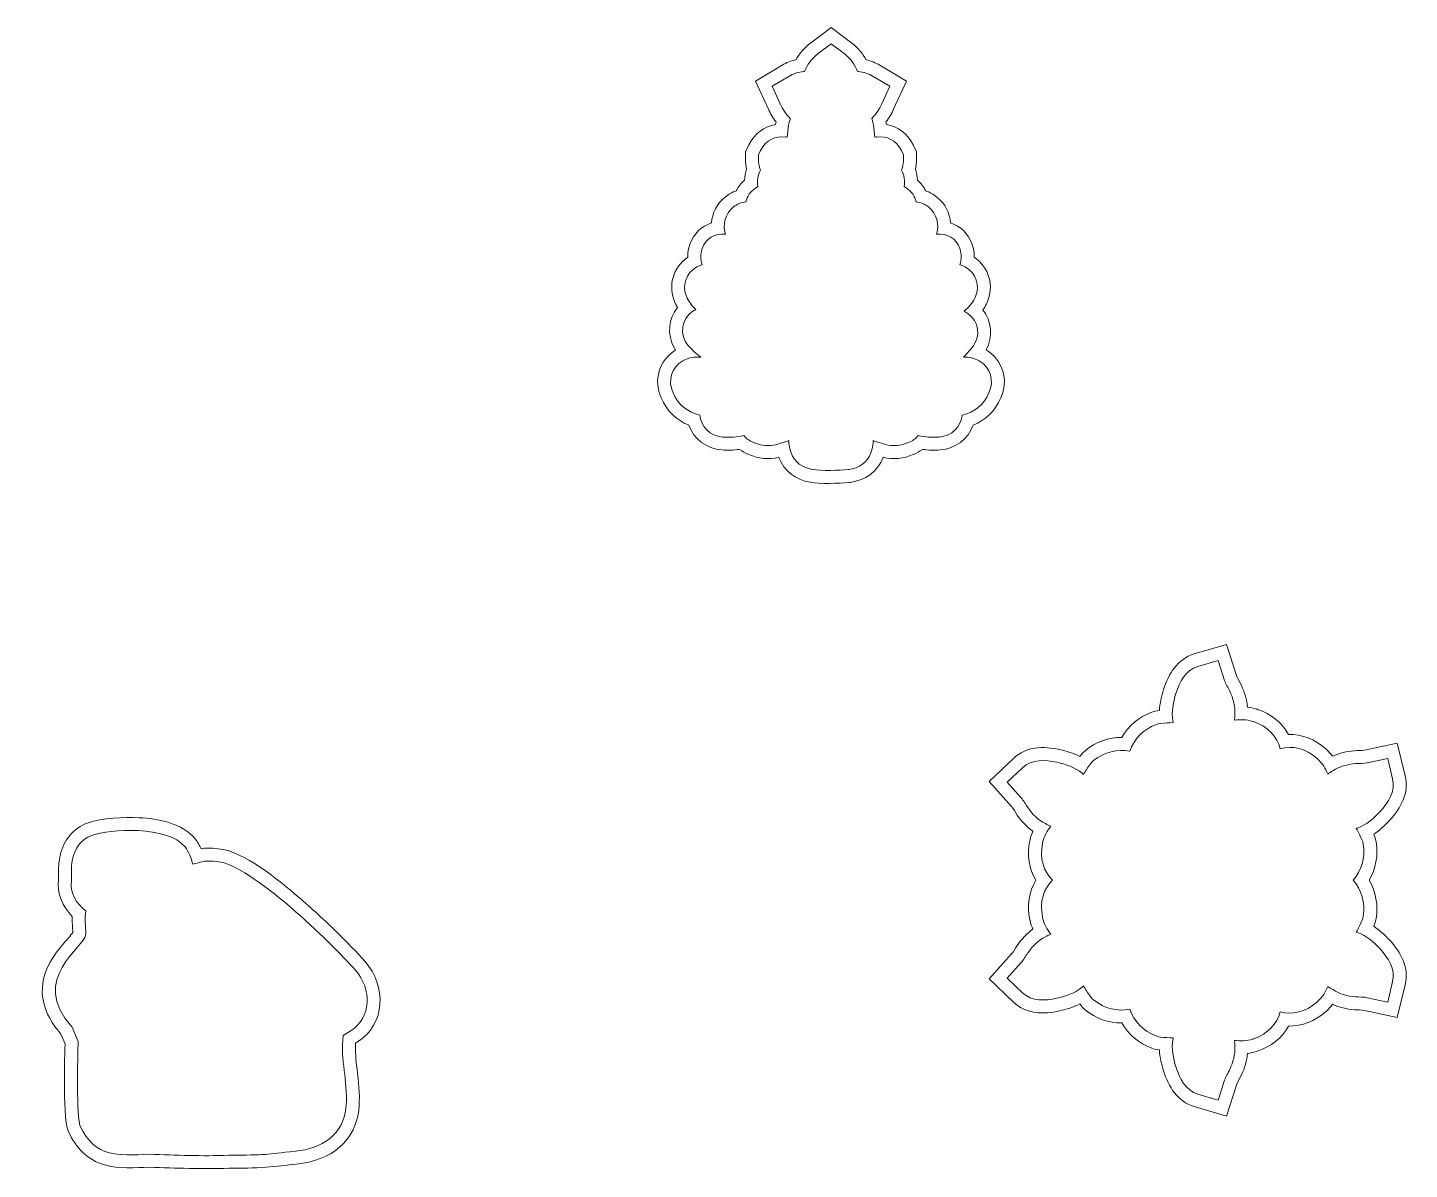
# Model space of a CAD drawing. Header units: millimetres. Extents: x -1956 to 3160, y -604 to 586.
# Drawn here: x -992.3 to -672.5, y 294 to 558.1 of the extents above; entities that cross this region are included whole.
import ezdxf

# ---------------------------------------------------------------- set-up
doc = ezdxf.new("R2010")
doc.units = ezdxf.units.MM
doc.header["$MEASUREMENT"] = 0
doc.layers.add('Katman 1', color=7, linetype='Continuous')

msp = doc.modelspace()

# ---------------------------------------------------------------- linework, layer by layer
at = {"layer": 'Katman 1', "color": 22, "lineweight": 20}
for points, knots in [([(-794.2893, 458.7473), (-794.2927, 458.7384), (-794.2961, 458.7296), (-794.2995, 458.7208), (-795.4779, 455.4506), (-798.4217, 453.3683), (-801.8235, 452.9384), (-801.8235, 452.9384), (-801.9978, 452.9163), (-801.9978, 452.9163), (-801.9978, 452.9163), (-802.1729, 452.902), (-802.1729, 452.902), (-804.7929, 452.6868), (-808.6265, 452.5308), (-811.1936, 452.9819), (-814.4728, 453.4967), (-817.2703, 455.5569), (-818.4104, 458.7208), (-818.4137, 458.7296), (-818.4171, 458.7384), (-818.4205, 458.7473), (-820.7867, 458.1469), (-823.118, 458.4667), (-825.3897, 459.3564), (-826.1652, 459.6602), (-826.8764, 460.0628), (-827.5156, 460.5619), (-828.8674, 460.3824), (-830.2374, 460.3418), (-831.5982, 460.4364), (-835.1524, 460.6837), (-838.1402, 462.9444), (-839.2494, 466.1773), (-842.1514, 467.3281), (-844.4266, 469.457), (-845.6611, 472.4682), (-847.5366, 476.5103), (-846.1472, 481.2074), (-842.3574, 483.5345), (-842.3574, 483.5345), (-842.6382, 484.0486), (-842.6382, 484.0486), (-844.3749, 487.2283), (-843.9345, 490.8134), (-841.854, 493.371), (-842.019, 493.643), (-842.1741, 493.923), (-842.3197, 494.2112), (-842.3197, 494.2112), (-842.4062, 494.3825), (-842.4062, 494.3825), (-842.4062, 494.3825), (-842.4844, 494.5577), (-842.4844, 494.5577), (-844.1808, 498.3624), (-842.9392, 502.7532), (-839.5177, 505.0083), (-839.5332, 506.0116), (-839.3689, 507.0155), (-839.015, 507.9978), (-838.1822, 510.4896), (-836.3189, 512.2086), (-834.0232, 512.9564), (-833.8363, 515.2466), (-832.7948, 517.3786), (-830.8767, 518.9331), (-830.0911, 519.5969), (-829.2264, 520.072), (-828.2942, 520.3865), (-827.8146, 521.3141), (-827.1639, 522.1445), (-826.376, 522.8403), (-826.3422, 523.7082), (-826.1784, 524.5664), (-825.8873, 525.3873), (-826.0478, 526.0946), (-826.13, 526.8174), (-826.1318, 527.5492), (-826.1318, 527.5492), (-826.1363, 529.3853), (-826.1363, 529.3853), (-826.1363, 529.3853), (-825.3397, 531.0396), (-825.3397, 531.0396), (-824.059, 533.6992), (-821.845, 535.3147), (-819.1801, 535.7567), (-819.1439, 535.9545), (-819.1042, 536.1516), (-819.0617, 536.3482), (-819.7698, 537.2443), (-820.3799, 538.2114), (-820.8581, 539.2606), (-820.8581, 539.2606), (-823.8296, 545.7811), (-823.8296, 545.7811), (-823.8296, 545.7811), (-817.6744, 549.45), (-817.6744, 549.45), (-816.6638, 550.0523), (-815.604, 550.4536), (-814.4896, 550.7073), (-813.6351, 552.2145), (-812.5267, 553.5073), (-811.1199, 554.56), (-811.1199, 554.56), (-806.3268, 558.1466), (-806.3268, 558.1466), (-806.3268, 558.1466), (-801.5338, 554.5601), (-801.5338, 554.5601), (-800.1279, 553.508), (-799.0378, 552.2126), (-798.2003, 550.7028), (-797.0932, 550.4489), (-796.0399, 550.0487), (-795.0354, 549.45), (-795.0354, 549.45), (-788.8802, 545.7811), (-788.8802, 545.7811), (-788.8802, 545.7811), (-791.8517, 539.2606), (-791.8517, 539.2606), (-792.3299, 538.2114), (-792.94, 537.2443), (-793.6481, 536.3482), (-793.6056, 536.1516), (-793.5659, 535.9545), (-793.5297, 535.7567), (-790.8648, 535.3147), (-788.6508, 533.6992), (-787.3701, 531.0396), (-787.3701, 531.0396), (-786.5735, 529.3853), (-786.5735, 529.3853), (-786.5735, 529.3853), (-786.578, 527.5492), (-786.578, 527.5492), (-786.5798, 526.8174), (-786.662, 526.0946), (-786.8225, 525.3873), (-786.5314, 524.5664), (-786.3676, 523.7082), (-786.3338, 522.8403), (-785.5459, 522.1445), (-784.8952, 521.3141), (-784.4156, 520.3865), (-783.4834, 520.072), (-782.6187, 519.5969), (-781.8331, 518.9331), (-779.915, 517.3786), (-778.8735, 515.2466), (-778.6866, 512.9564), (-776.3909, 512.2086), (-774.5276, 510.4896), (-773.6948, 507.9979), (-773.3409, 507.0155), (-773.1766, 506.0117), (-773.1921, 505.0083), (-769.7706, 502.7533), (-768.529, 498.3624), (-770.2254, 494.5577), (-770.2254, 494.5577), (-770.3036, 494.3825), (-770.3036, 494.3825), (-770.3036, 494.3825), (-770.3901, 494.2112), (-770.3901, 494.2112), (-770.638, 493.7204), (-770.9117, 493.2569), (-771.2124, 492.8178), (-769.1835, 490.2801), (-768.7483, 486.7443), (-770.4479, 483.5924), (-766.5861, 481.2859), (-765.1575, 476.544), (-767.0487, 472.4682), (-768.2832, 469.457), (-770.5584, 467.3281), (-773.4604, 466.1773), (-774.5696, 462.9444), (-777.5574, 460.6837), (-781.1116, 460.4364), (-782.4724, 460.3418), (-783.8424, 460.3824), (-785.1942, 460.5619), (-785.8334, 460.0628), (-786.5446, 459.6602), (-787.3201, 459.3564), (-789.5918, 458.4667), (-791.9231, 458.1469), (-794.2893, 458.7473)], [0, 0, 0, 0, 0.015625, 0.015625, 0.015625, 0.03125, 0.03125, 0.03125, 0.046875, 0.046875, 0.046875, 0.0625, 0.0625, 0.0625, 0.078125, 0.078125, 0.078125, 0.09375, 0.09375, 0.09375, 0.109375, 0.109375, 0.109375, 0.125, 0.125, 0.125, 0.140625, 0.140625, 0.140625, 0.15625, 0.15625, 0.15625, 0.171875, 0.171875, 0.171875, 0.1875, 0.1875, 0.1875, 0.203125, 0.203125, 0.203125, 0.21875, 0.21875, 0.21875, 0.234375, 0.234375, 0.234375, 0.25, 0.25, 0.25, 0.265625, 0.265625, 0.265625, 0.28125, 0.28125, 0.28125, 0.296875, 0.296875, 0.296875, 0.3125, 0.3125, 0.3125, 0.328125, 0.328125, 0.328125, 0.34375, 0.34375, 0.34375, 0.359375, 0.359375, 0.359375, 0.375, 0.375, 0.375, 0.390625, 0.390625, 0.390625, 0.40625, 0.40625, 0.40625, 0.421875, 0.421875, 0.421875, 0.4375, 0.4375, 0.4375, 0.453125, 0.453125, 0.453125, 0.46875, 0.46875, 0.46875, 0.484375, 0.484375, 0.484375, 0.5, 0.5, 0.5, 0.515625, 0.515625, 0.515625, 0.53125, 0.53125, 0.53125, 0.546875, 0.546875, 0.546875, 0.5625, 0.5625, 0.5625, 0.578125, 0.578125, 0.578125, 0.59375, 0.59375, 0.59375, 0.609375, 0.609375, 0.609375, 0.625, 0.625, 0.625, 0.640625, 0.640625, 0.640625, 0.65625, 0.65625, 0.65625, 0.671875, 0.671875, 0.671875, 0.6875, 0.6875, 0.6875, 0.703125, 0.703125, 0.703125, 0.71875, 0.71875, 0.71875, 0.734375, 0.734375, 0.734375, 0.75, 0.75, 0.75, 0.765625, 0.765625, 0.765625, 0.78125, 0.78125, 0.78125, 0.796875, 0.796875, 0.796875, 0.8125, 0.8125, 0.8125, 0.828125, 0.828125, 0.828125, 0.84375, 0.84375, 0.84375, 0.859375, 0.859375, 0.859375, 0.875, 0.875, 0.875, 0.890625, 0.890625, 0.890625, 0.90625, 0.90625, 0.90625, 0.921875, 0.921875, 0.921875, 0.9375, 0.9375, 0.9375, 0.953125, 0.953125, 0.953125, 0.96875, 0.96875, 0.96875, 0.984375, 0.984375, 0.984375, 1, 1, 1, 1]), ([(-796.6015, 462.6119), (-796.5951, 462.4395), (-796.5941, 462.2619), (-796.6022, 462.0751), (-796.6022, 462.0751), (-796.6122, 461.8457), (-796.6122, 461.8457), (-796.6122, 461.8457), (-796.6431, 461.6182), (-796.6431, 461.6182), (-796.7296, 460.9822), (-796.8792, 460.3633), (-797.1114, 459.7669), (-797.8954, 457.5543), (-799.8999, 456.2056), (-802.1996, 455.9147), (-802.1996, 455.9147), (-802.3088, 455.9009), (-802.3088, 455.9009), (-802.3088, 455.9009), (-802.4184, 455.8919), (-802.4184, 455.8919), (-804.3875, 455.7304), (-808.5862, 455.5632), (-810.7017, 455.9415), (-812.9207, 456.2815), (-814.8363, 457.616), (-815.5984, 459.7669), (-815.8306, 460.3633), (-815.9802, 460.9822), (-816.0667, 461.6182), (-816.0667, 461.6182), (-816.0976, 461.8457), (-816.0976, 461.8457), (-816.0976, 461.8457), (-816.1076, 462.0751), (-816.1076, 462.0751), (-816.1157, 462.2619), (-816.1147, 462.4395), (-816.1083, 462.6119), (-817.0144, 462.2885), (-817.9397, 462.0022), (-818.8797, 461.7318), (-820.7385, 461.1712), (-822.5335, 461.4545), (-824.2956, 462.1498), (-825.2232, 462.508), (-825.9536, 463.0621), (-826.5327, 463.7775), (-828.1167, 463.4305), (-829.7477, 463.3001), (-831.39, 463.4292), (-834.4117, 463.6246), (-836.4829, 465.8866), (-836.6925, 468.5116), (-839.5272, 469.1835), (-841.7891, 470.8729), (-842.9116, 473.6711), (-844.199, 476.3699), (-843.2939, 479.5468), (-840.6258, 481.074), (-839.4013, 481.7749), (-837.9222, 482.0444), (-836.5155, 481.8851), (-837.5591, 482.6931), (-838.5281, 483.6029), (-839.4031, 484.6173), (-839.4031, 484.6173), (-839.7504, 485.0199), (-839.7504, 485.0199), (-839.7504, 485.0199), (-840.0053, 485.4866), (-840.0053, 485.4866), (-841.6699, 488.5346), (-840.2437, 491.6304), (-837.6781, 492.9703), (-838.4368, 493.6636), (-839.0992, 494.4893), (-839.642, 495.5639), (-839.642, 495.5639), (-839.6958, 495.6704), (-839.6958, 495.6704), (-839.6958, 495.6704), (-839.7444, 495.7794), (-839.7444, 495.7794), (-840.9142, 498.3988), (-839.9616, 501.4234), (-837.4089, 502.7744), (-836.9885, 502.997), (-836.5978, 503.1413), (-836.1936, 503.2456), (-836.6, 504.4379), (-836.6583, 505.7127), (-836.1806, 507.0139), (-835.3846, 509.4466), (-833.1559, 510.5486), (-830.802, 510.3564), (-831.4205, 512.645), (-830.9445, 515.0331), (-828.9635, 516.622), (-828.0887, 517.37), (-827.106, 517.698), (-826.0728, 517.821), (-825.7673, 519.0828), (-824.9945, 520.2392), (-823.8086, 521.0419), (-823.8086, 521.0419), (-823.2764, 521.402), (-823.2764, 521.402), (-823.531, 522.714), (-823.3247, 524.0389), (-822.7043, 525.183), (-822.9794, 525.9311), (-823.1297, 526.7208), (-823.1318, 527.5565), (-823.1318, 527.5565), (-823.1346, 528.7041), (-823.1346, 528.7041), (-823.1346, 528.7041), (-822.6367, 529.7381), (-822.6367, 529.7381), (-821.4515, 532.1995), (-819.2912, 533.0798), (-816.9191, 532.8439), (-816.9191, 532.8439), (-816.8225, 532.8884), (-816.8225, 532.8884), (-816.8225, 532.8884), (-816.4846, 532.8416), (-816.4846, 532.8416), (-816.4846, 532.8416), (-816.3688, 534.1974), (-816.3688, 534.1974), (-816.2896, 535.1247), (-816.0785, 535.9928), (-815.8449, 536.8886), (-815.8251, 536.9646), (-815.801, 537.0515), (-815.7759, 537.1437), (-816.7296, 538.1346), (-817.5525, 539.2412), (-818.1282, 540.5047), (-818.1282, 540.5047), (-819.9854, 544.58), (-819.9854, 544.58), (-819.9854, 544.58), (-816.1384, 546.873), (-816.1384, 546.873), (-815.0555, 547.5185), (-813.9056, 547.8334), (-812.6613, 547.9786), (-812.6, 547.9858), (-812.5363, 547.992), (-812.4712, 547.9977), (-812.372, 548.2363), (-812.2723, 548.4752), (-812.1635, 548.6938), (-811.4763, 550.0751), (-810.5634, 551.2294), (-809.3225, 552.158), (-809.3225, 552.158), (-806.3268, 554.3997), (-806.3268, 554.3997), (-806.3268, 554.3997), (-803.3312, 552.1581), (-803.3312, 552.1581), (-802.0874, 551.2273), (-801.194, 550.0595), (-800.5243, 548.6683), (-800.4242, 548.4603), (-800.3305, 548.2291), (-800.2366, 547.9976), (-800.1722, 547.9919), (-800.1092, 547.9857), (-800.0485, 547.9786), (-798.8042, 547.8334), (-797.6543, 547.5185), (-796.5714, 546.873), (-796.5714, 546.873), (-792.7244, 544.58), (-792.7244, 544.58), (-792.7244, 544.58), (-794.5816, 540.5047), (-794.5816, 540.5047), (-795.1573, 539.2412), (-795.9802, 538.1346), (-796.9339, 537.1437), (-796.9088, 537.0515), (-796.8847, 536.9646), (-796.8649, 536.8886), (-796.6313, 535.9928), (-796.4202, 535.1247), (-796.341, 534.1974), (-796.341, 534.1974), (-796.2252, 532.8416), (-796.2252, 532.8416), (-796.2252, 532.8416), (-795.8873, 532.8884), (-795.8873, 532.8884), (-795.8873, 532.8884), (-795.7907, 532.8439), (-795.7907, 532.8439), (-793.4186, 533.0798), (-791.2583, 532.1995), (-790.0731, 529.7381), (-790.0731, 529.7381), (-789.5752, 528.7041), (-789.5752, 528.7041), (-789.5752, 528.7041), (-789.578, 527.5565), (-789.578, 527.5565), (-789.5801, 526.7208), (-789.7304, 525.9311), (-790.0055, 525.183), (-789.3851, 524.0389), (-789.1788, 522.714), (-789.4334, 521.402), (-789.4334, 521.402), (-788.9012, 521.0419), (-788.9012, 521.0419), (-787.7153, 520.2392), (-786.9425, 519.0828), (-786.637, 517.821), (-785.6038, 517.698), (-784.6211, 517.37), (-783.7463, 516.622), (-781.7653, 515.0331), (-781.2893, 512.645), (-781.9078, 510.3564), (-779.5539, 510.5486), (-777.3252, 509.4466), (-776.5292, 507.0139), (-776.0515, 505.7128), (-776.1098, 504.438), (-776.5161, 503.2457), (-776.1128, 503.1416), (-775.7218, 502.9972), (-775.3009, 502.7744), (-772.7482, 501.4234), (-771.7956, 498.3988), (-772.9654, 495.7794), (-772.9654, 495.7794), (-773.014, 495.6704), (-773.014, 495.6704), (-773.014, 495.6704), (-773.0678, 495.5639), (-773.0678, 495.5639), (-773.7304, 494.2521), (-774.5712, 493.3112), (-775.5478, 492.5293), (-772.9095, 491.2232), (-771.4149, 488.0803), (-773.1045, 484.9866), (-773.1045, 484.9866), (-773.3593, 484.52), (-773.3593, 484.52), (-773.3593, 484.52), (-773.7066, 484.1174), (-773.7066, 484.1174), (-774.3328, 483.3915), (-774.9715, 482.6353), (-775.6555, 481.925), (-774.4161, 481.969), (-773.153, 481.6859), (-772.084, 481.074), (-769.4159, 479.5468), (-768.5108, 476.3699), (-769.7982, 473.6711), (-770.9207, 470.8729), (-773.1826, 469.1835), (-776.0173, 468.5116), (-776.2269, 465.8866), (-778.2981, 463.6246), (-781.3198, 463.4292), (-782.9621, 463.3001), (-784.5931, 463.4305), (-786.1771, 463.7775), (-786.7562, 463.0621), (-787.4866, 462.508), (-788.4142, 462.1498), (-790.1763, 461.4545), (-791.9713, 461.1712), (-793.8301, 461.7318), (-794.7701, 462.0022), (-795.6954, 462.2885), (-796.6015, 462.6119)], [0, 0, 0, 0, 0.01052632, 0.01052632, 0.01052632, 0.02105263, 0.02105263, 0.02105263, 0.03157895, 0.03157895, 0.03157895, 0.04210526, 0.04210526, 0.04210526, 0.05263158, 0.05263158, 0.05263158, 0.06315789, 0.06315789, 0.06315789, 0.07368421, 0.07368421, 0.07368421, 0.08421053, 0.08421053, 0.08421053, 0.09473684, 0.09473684, 0.09473684, 0.10526316, 0.10526316, 0.10526316, 0.11578947, 0.11578947, 0.11578947, 0.12631579, 0.12631579, 0.12631579, 0.13684211, 0.13684211, 0.13684211, 0.14736842, 0.14736842, 0.14736842, 0.15789474, 0.15789474, 0.15789474, 0.16842105, 0.16842105, 0.16842105, 0.17894737, 0.17894737, 0.17894737, 0.18947368, 0.18947368, 0.18947368, 0.2, 0.2, 0.2, 0.21052632, 0.21052632, 0.21052632, 0.22105263, 0.22105263, 0.22105263, 0.23157895, 0.23157895, 0.23157895, 0.24210526, 0.24210526, 0.24210526, 0.25263158, 0.25263158, 0.25263158, 0.26315789, 0.26315789, 0.26315789, 0.27368421, 0.27368421, 0.27368421, 0.28421053, 0.28421053, 0.28421053, 0.29473684, 0.29473684, 0.29473684, 0.30526316, 0.30526316, 0.30526316, 0.31578947, 0.31578947, 0.31578947, 0.32631579, 0.32631579, 0.32631579, 0.33684211, 0.33684211, 0.33684211, 0.34736842, 0.34736842, 0.34736842, 0.35789474, 0.35789474, 0.35789474, 0.36842105, 0.36842105, 0.36842105, 0.37894737, 0.37894737, 0.37894737, 0.38947368, 0.38947368, 0.38947368, 0.4, 0.4, 0.4, 0.41052632, 0.41052632, 0.41052632, 0.42105263, 0.42105263, 0.42105263, 0.43157895, 0.43157895, 0.43157895, 0.44210526, 0.44210526, 0.44210526, 0.45263158, 0.45263158, 0.45263158, 0.46315789, 0.46315789, 0.46315789, 0.47368421, 0.47368421, 0.47368421, 0.48421053, 0.48421053, 0.48421053, 0.49473684, 0.49473684, 0.49473684, 0.50526316, 0.50526316, 0.50526316, 0.51578947, 0.51578947, 0.51578947, 0.52631579, 0.52631579, 0.52631579, 0.53684211, 0.53684211, 0.53684211, 0.54736842, 0.54736842, 0.54736842, 0.55789474, 0.55789474, 0.55789474, 0.56842105, 0.56842105, 0.56842105, 0.57894737, 0.57894737, 0.57894737, 0.58947368, 0.58947368, 0.58947368, 0.6, 0.6, 0.6, 0.61052632, 0.61052632, 0.61052632, 0.62105263, 0.62105263, 0.62105263, 0.63157895, 0.63157895, 0.63157895, 0.64210526, 0.64210526, 0.64210526, 0.65263158, 0.65263158, 0.65263158, 0.66315789, 0.66315789, 0.66315789, 0.67368421, 0.67368421, 0.67368421, 0.68421053, 0.68421053, 0.68421053, 0.69473684, 0.69473684, 0.69473684, 0.70526316, 0.70526316, 0.70526316, 0.71578947, 0.71578947, 0.71578947, 0.72631579, 0.72631579, 0.72631579, 0.73684211, 0.73684211, 0.73684211, 0.74736842, 0.74736842, 0.74736842, 0.75789474, 0.75789474, 0.75789474, 0.76842105, 0.76842105, 0.76842105, 0.77894737, 0.77894737, 0.77894737, 0.78947368, 0.78947368, 0.78947368, 0.8, 0.8, 0.8, 0.81052632, 0.81052632, 0.81052632, 0.82105263, 0.82105263, 0.82105263, 0.83157895, 0.83157895, 0.83157895, 0.84210526, 0.84210526, 0.84210526, 0.85263158, 0.85263158, 0.85263158, 0.86315789, 0.86315789, 0.86315789, 0.87368421, 0.87368421, 0.87368421, 0.88421053, 0.88421053, 0.88421053, 0.89473684, 0.89473684, 0.89473684, 0.90526316, 0.90526316, 0.90526316, 0.91578947, 0.91578947, 0.91578947, 0.92631579, 0.92631579, 0.92631579, 0.93684211, 0.93684211, 0.93684211, 0.94736842, 0.94736842, 0.94736842, 0.95789474, 0.95789474, 0.95789474, 0.96842105, 0.96842105, 0.96842105, 0.97894737, 0.97894737, 0.97894737, 0.98947368, 0.98947368, 0.98947368, 1, 1, 1, 1]), ([(-709.9227, 400.9297), (-709.2294, 400.8439), (-708.5392, 400.6992), (-707.8493, 400.4913), (-707.8493, 400.4913), (-707.7264, 400.4543), (-707.7264, 400.4543), (-707.7264, 400.4543), (-707.6046, 400.4132), (-707.6046, 400.4132), (-704.5291, 399.3758), (-701.9438, 397.3794), (-700.4516, 394.6109), (-697.3141, 394.6962), (-694.2824, 393.4595), (-691.8626, 391.3239), (-691.8626, 391.3239), (-691.7679, 391.2404), (-691.7679, 391.2404), (-691.7679, 391.2404), (-691.676, 391.154), (-691.676, 391.154), (-691.151, 390.6607), (-690.681, 390.1366), (-690.2606, 389.5808), (-688.6821, 390.3137), (-686.9994, 390.6896), (-685.2124, 390.8391), (-684.5122, 390.8976), (-683.5225, 390.8497), (-682.8686, 390.9888), (-682.8686, 390.9888), (-675.2641, 392.6062), (-675.2641, 392.6062), (-675.2641, 392.6062), (-673.4301, 385.051), (-673.4301, 385.051), (-672.4773, 381.1262), (-674.4461, 377.5592), (-677.0234, 374.7555), (-678.0839, 373.6018), (-679.3482, 372.4303), (-680.732, 371.5114), (-680.7194, 371.4818), (-680.7069, 371.4522), (-680.6945, 371.4226), (-680.6945, 371.4226), (-680.3564, 370.6176), (-680.3564, 370.6176), (-680.3564, 370.6176), (-680.2, 369.7586), (-680.2, 369.7586), (-679.6355, 366.6598), (-680.2379, 363.5346), (-681.7981, 360.8766), (-680.2379, 358.2186), (-679.6355, 355.0934), (-680.2, 351.9946), (-680.2, 351.9946), (-680.3564, 351.1356), (-680.3564, 351.1356), (-680.3564, 351.1356), (-680.6945, 350.3306), (-680.6945, 350.3306), (-680.7069, 350.301), (-680.7194, 350.2714), (-680.732, 350.2418), (-679.3482, 349.3229), (-678.0839, 348.1514), (-677.0234, 346.9977), (-674.4461, 344.194), (-672.4773, 340.627), (-673.4301, 336.7022), (-673.4301, 336.7022), (-675.2641, 329.147), (-675.2641, 329.147), (-675.2641, 329.147), (-682.8686, 330.7644), (-682.8686, 330.7644), (-683.5225, 330.9035), (-684.5122, 330.8556), (-685.2124, 330.9141), (-686.9994, 331.0636), (-688.6821, 331.4395), (-690.2606, 332.1724), (-690.681, 331.6166), (-691.151, 331.0925), (-691.676, 330.5992), (-691.676, 330.5992), (-691.7679, 330.5128), (-691.7679, 330.5128), (-691.7679, 330.5128), (-691.8626, 330.4293), (-691.8626, 330.4293), (-694.2824, 328.2937), (-697.3141, 327.057), (-700.4516, 327.1423), (-701.9438, 324.3738), (-704.5291, 322.3774), (-707.6046, 321.34), (-707.6046, 321.34), (-707.7264, 321.2989), (-707.7264, 321.2989), (-707.7264, 321.2989), (-707.8493, 321.2619), (-707.8493, 321.2619), (-708.5392, 321.054), (-709.2294, 320.9093), (-709.9227, 320.8235), (-710.08, 319.0902), (-710.5954, 317.4304), (-711.3531, 315.8218), (-711.6525, 315.186), (-712.1888, 314.353), (-712.3953, 313.7171), (-712.3953, 313.7171), (-714.7968, 306.3232), (-714.7968, 306.3232), (-714.7968, 306.3232), (-722.2564, 308.5121), (-722.2564, 308.5121), (-726.1831, 309.6643), (-728.2245, 313.0983), (-729.3763, 316.7717), (-729.8451, 318.2669), (-730.2273, 319.9476), (-730.3312, 321.6055), (-730.3632, 321.6094), (-730.3953, 321.6134), (-730.4273, 321.6175), (-730.4273, 321.6175), (-731.2932, 321.7272), (-731.2932, 321.7272), (-731.2932, 321.7272), (-732.1152, 322.0211), (-732.1152, 322.0211), (-735.0815, 323.0817), (-737.487, 325.1664), (-739.0088, 327.847), (-742.0896, 327.8265), (-745.1021, 328.8687), (-747.4993, 330.903), (-747.4993, 330.903), (-748.1652, 331.4681), (-748.1652, 331.4681), (-748.1652, 331.4681), (-748.6934, 332.1635), (-748.6934, 332.1635), (-748.7128, 332.1891), (-748.7322, 332.2147), (-748.7515, 332.2404), (-750.2392, 331.5014), (-751.8858, 330.9923), (-753.4152, 330.6507), (-757.1723, 329.8114), (-761.1671, 329.8622), (-764.1282, 332.6867), (-764.1282, 332.6867), (-769.7538, 338.0526), (-769.7538, 338.0526), (-769.7538, 338.0526), (-764.5511, 343.8294), (-764.5511, 343.8294), (-764.1037, 344.3262), (-763.6504, 345.2071), (-763.2495, 345.7843), (-762.2265, 347.2574), (-761.0595, 348.5267), (-759.6352, 349.5274), (-759.9062, 350.1689), (-760.125, 350.8373), (-760.29, 351.5379), (-760.29, 351.5379), (-760.3192, 351.662), (-760.3192, 351.662), (-760.3192, 351.662), (-760.3444, 351.7871), (-760.3444, 351.7871), (-760.986, 354.9663), (-760.5532, 358.2006), (-758.9059, 360.8766), (-760.5532, 363.5526), (-760.986, 366.7869), (-760.3444, 369.9661), (-760.3444, 369.9661), (-760.3192, 370.0912), (-760.3192, 370.0912), (-760.3192, 370.0912), (-760.29, 370.2153), (-760.29, 370.2153), (-760.125, 370.9159), (-759.9062, 371.5843), (-759.6352, 372.2258), (-761.0595, 373.2265), (-762.2265, 374.4958), (-763.2495, 375.9689), (-763.6504, 376.5461), (-764.1037, 377.427), (-764.5511, 377.9238), (-764.5511, 377.9238), (-769.7538, 383.7006), (-769.7538, 383.7006), (-769.7538, 383.7006), (-764.1282, 389.0665), (-764.1282, 389.0665), (-761.1671, 391.891), (-757.1723, 391.9418), (-753.4152, 391.1025), (-751.8858, 390.7609), (-750.2392, 390.2518), (-748.7515, 389.5128), (-748.7322, 389.5385), (-748.7128, 389.5641), (-748.6934, 389.5897), (-748.6934, 389.5897), (-748.1652, 390.2851), (-748.1652, 390.2851), (-748.1652, 390.2851), (-747.4993, 390.8502), (-747.4993, 390.8502), (-745.1021, 392.8845), (-742.0896, 393.9267), (-739.0088, 393.9062), (-737.487, 396.5868), (-735.0815, 398.6715), (-732.1152, 399.7321), (-732.1152, 399.7321), (-731.2932, 400.026), (-731.2932, 400.026), (-731.2932, 400.026), (-730.4273, 400.1357), (-730.4273, 400.1357), (-730.3953, 400.1398), (-730.3632, 400.1438), (-730.3312, 400.1477), (-730.2273, 401.8056), (-729.8451, 403.4863), (-729.3763, 404.9815), (-728.2245, 408.6549), (-726.1831, 412.0889), (-722.2564, 413.2411), (-722.2564, 413.2411), (-714.7968, 415.43), (-714.7968, 415.43), (-714.7968, 415.43), (-712.3953, 408.0361), (-712.3953, 408.0361), (-712.1888, 407.4002), (-711.6525, 406.5672), (-711.3531, 405.9314), (-710.5954, 404.3228), (-710.08, 402.663), (-709.9227, 400.9297)], [0, 0, 0, 0, 0.01190476, 0.01190476, 0.01190476, 0.02380952, 0.02380952, 0.02380952, 0.03571429, 0.03571429, 0.03571429, 0.04761905, 0.04761905, 0.04761905, 0.05952381, 0.05952381, 0.05952381, 0.07142857, 0.07142857, 0.07142857, 0.08333333, 0.08333333, 0.08333333, 0.0952381, 0.0952381, 0.0952381, 0.10714286, 0.10714286, 0.10714286, 0.11904762, 0.11904762, 0.11904762, 0.13095238, 0.13095238, 0.13095238, 0.14285714, 0.14285714, 0.14285714, 0.1547619, 0.1547619, 0.1547619, 0.16666667, 0.16666667, 0.16666667, 0.17857143, 0.17857143, 0.17857143, 0.19047619, 0.19047619, 0.19047619, 0.20238095, 0.20238095, 0.20238095, 0.21428571, 0.21428571, 0.21428571, 0.22619048, 0.22619048, 0.22619048, 0.23809524, 0.23809524, 0.23809524, 0.25, 0.25, 0.25, 0.26190476, 0.26190476, 0.26190476, 0.27380952, 0.27380952, 0.27380952, 0.28571429, 0.28571429, 0.28571429, 0.29761905, 0.29761905, 0.29761905, 0.30952381, 0.30952381, 0.30952381, 0.32142857, 0.32142857, 0.32142857, 0.33333333, 0.33333333, 0.33333333, 0.3452381, 0.3452381, 0.3452381, 0.35714286, 0.35714286, 0.35714286, 0.36904762, 0.36904762, 0.36904762, 0.38095238, 0.38095238, 0.38095238, 0.39285714, 0.39285714, 0.39285714, 0.4047619, 0.4047619, 0.4047619, 0.41666667, 0.41666667, 0.41666667, 0.42857143, 0.42857143, 0.42857143, 0.44047619, 0.44047619, 0.44047619, 0.45238095, 0.45238095, 0.45238095, 0.46428571, 0.46428571, 0.46428571, 0.47619048, 0.47619048, 0.47619048, 0.48809524, 0.48809524, 0.48809524, 0.5, 0.5, 0.5, 0.51190476, 0.51190476, 0.51190476, 0.52380952, 0.52380952, 0.52380952, 0.53571429, 0.53571429, 0.53571429, 0.54761905, 0.54761905, 0.54761905, 0.55952381, 0.55952381, 0.55952381, 0.57142857, 0.57142857, 0.57142857, 0.58333333, 0.58333333, 0.58333333, 0.5952381, 0.5952381, 0.5952381, 0.60714286, 0.60714286, 0.60714286, 0.61904762, 0.61904762, 0.61904762, 0.63095238, 0.63095238, 0.63095238, 0.64285714, 0.64285714, 0.64285714, 0.6547619, 0.6547619, 0.6547619, 0.66666667, 0.66666667, 0.66666667, 0.67857143, 0.67857143, 0.67857143, 0.69047619, 0.69047619, 0.69047619, 0.70238095, 0.70238095, 0.70238095, 0.71428571, 0.71428571, 0.71428571, 0.72619048, 0.72619048, 0.72619048, 0.73809524, 0.73809524, 0.73809524, 0.75, 0.75, 0.75, 0.76190476, 0.76190476, 0.76190476, 0.77380952, 0.77380952, 0.77380952, 0.78571429, 0.78571429, 0.78571429, 0.79761905, 0.79761905, 0.79761905, 0.80952381, 0.80952381, 0.80952381, 0.82142857, 0.82142857, 0.82142857, 0.83333333, 0.83333333, 0.83333333, 0.8452381, 0.8452381, 0.8452381, 0.85714286, 0.85714286, 0.85714286, 0.86904762, 0.86904762, 0.86904762, 0.88095238, 0.88095238, 0.88095238, 0.89285714, 0.89285714, 0.89285714, 0.9047619, 0.9047619, 0.9047619, 0.91666667, 0.91666667, 0.91666667, 0.92857143, 0.92857143, 0.92857143, 0.94047619, 0.94047619, 0.94047619, 0.95238095, 0.95238095, 0.95238095, 0.96428571, 0.96428571, 0.96428571, 0.97619048, 0.97619048, 0.97619048, 0.98809524, 0.98809524, 0.98809524, 1, 1, 1, 1]), ([(-685.4684, 360.8766), (-683.5987, 358.6895), (-682.5763, 355.6906), (-683.1514, 352.5322), (-683.1514, 352.5322), (-683.2492, 351.9953), (-683.2492, 351.9953), (-683.2492, 351.9953), (-683.4605, 351.4921), (-683.4605, 351.4921), (-683.8398, 350.5888), (-684.2747, 349.7086), (-684.7703, 348.8641), (-684.7703, 348.8641), (-684.5579, 348.8123), (-684.5579, 348.8123), (-684.5579, 348.8123), (-684.3479, 348.7409), (-684.3479, 348.7409), (-682.4627, 348.0996), (-680.5717, 346.4247), (-679.232, 344.9674), (-677.3699, 342.9417), (-675.6424, 340.3058), (-676.3454, 337.4099), (-676.3454, 337.4099), (-677.4917, 332.6879), (-677.4917, 332.6879), (-677.4917, 332.6879), (-682.2445, 333.6988), (-682.2445, 333.6988), (-683.0328, 333.8665), (-684.136, 333.8346), (-684.9624, 333.9037), (-686.8803, 334.0641), (-688.6236, 334.5198), (-690.2178, 335.5764), (-690.6588, 335.8089), (-691.0218, 336.0583), (-691.3348, 336.3277), (-691.8721, 335.0157), (-692.6097, 333.8388), (-693.7302, 332.7856), (-693.7302, 332.7856), (-693.7881, 332.7312), (-693.7881, 332.7312), (-693.7881, 332.7312), (-693.8477, 332.6786), (-693.8477, 332.6786), (-696.5151, 330.3268), (-699.6167, 329.6784), (-702.3611, 330.4421), (-703.069, 327.6824), (-705.1831, 325.3199), (-708.5635, 324.1826), (-708.5635, 324.1826), (-708.6388, 324.1572), (-708.6388, 324.1572), (-708.6388, 324.1572), (-708.7148, 324.1343), (-708.7148, 324.1343), (-710.1828, 323.6917), (-711.5741, 323.6416), (-712.9803, 323.8318), (-712.9031, 323.424), (-712.8685, 322.9827), (-712.8882, 322.4818), (-712.7762, 320.591), (-713.2574, 318.8191), (-714.0671, 317.1001), (-714.4204, 316.3499), (-714.9996, 315.4104), (-715.2486, 314.6438), (-715.2486, 314.6438), (-716.7495, 310.0227), (-716.7495, 310.0227), (-716.7495, 310.0227), (-721.4117, 311.3907), (-721.4117, 311.3907), (-724.2879, 312.2346), (-725.6872, 315.0335), (-726.5137, 317.6693), (-727.1059, 319.5581), (-727.6108, 322.0331), (-727.2237, 323.9864), (-727.2237, 323.9864), (-727.1806, 324.204), (-727.1806, 324.204), (-727.1806, 324.204), (-727.1192, 324.414), (-727.1192, 324.414), (-728.0985, 324.4071), (-729.0786, 324.4706), (-730.0501, 324.5937), (-730.0501, 324.5937), (-730.5914, 324.6623), (-730.5914, 324.6623), (-730.5914, 324.6623), (-731.1052, 324.846), (-731.1052, 324.846), (-734.1281, 325.9271), (-736.214, 328.3121), (-737.1732, 331.0248), (-740.0022, 330.4991), (-743.1106, 331.1131), (-745.5582, 333.1904), (-745.5582, 333.1904), (-745.9743, 333.5435), (-745.9743, 333.5435), (-745.9743, 333.5435), (-746.3044, 333.9781), (-746.3044, 333.9781), (-746.897, 334.7582), (-747.4419, 335.575), (-747.9254, 336.4264), (-747.9254, 336.4264), (-748.0765, 336.2684), (-748.0765, 336.2684), (-748.0765, 336.2684), (-748.2434, 336.1222), (-748.2434, 336.1222), (-749.7414, 334.8102), (-752.1373, 334.01), (-754.0692, 333.5785), (-756.7651, 332.9763), (-759.8887, 332.7888), (-762.0576, 334.8575), (-762.0576, 334.8575), (-765.5736, 338.2112), (-765.5736, 338.2112), (-765.5736, 338.2112), (-762.3219, 341.8217), (-762.3219, 341.8217), (-761.7825, 342.4206), (-761.2585, 343.3919), (-760.7855, 344.073), (-759.6876, 345.6538), (-758.4213, 346.9357), (-756.7091, 347.788), (-756.2873, 348.0537), (-755.8898, 348.2433), (-755.5, 348.3797), (-756.3676, 349.5011), (-757.0181, 350.7283), (-757.3698, 352.2254), (-757.3698, 352.2254), (-757.388, 352.3027), (-757.388, 352.3027), (-757.388, 352.3027), (-757.4037, 352.3805), (-757.4037, 352.3805), (-758.1092, 355.8784), (-757.1234, 358.8858), (-755.0935, 360.8766), (-757.1234, 362.8674), (-758.1092, 365.8748), (-757.4037, 369.3727), (-757.4037, 369.3727), (-757.388, 369.4505), (-757.388, 369.4505), (-757.388, 369.4505), (-757.3698, 369.5278), (-757.3698, 369.5278), (-757.0181, 371.0249), (-756.3676, 372.2521), (-755.5, 373.3735), (-755.8898, 373.5099), (-756.2873, 373.6995), (-756.7091, 373.9652), (-758.4213, 374.8175), (-759.6876, 376.0994), (-760.7855, 377.6802), (-761.2585, 378.3613), (-761.7825, 379.3326), (-762.3219, 379.9315), (-762.3219, 379.9315), (-765.5736, 383.542), (-765.5736, 383.542), (-765.5736, 383.542), (-762.0576, 386.8957), (-762.0576, 386.8957), (-759.8887, 388.9644), (-756.7651, 388.7769), (-754.0692, 388.1747), (-752.1373, 387.7432), (-749.7414, 386.943), (-748.2434, 385.631), (-748.2434, 385.631), (-748.0765, 385.4848), (-748.0765, 385.4848), (-748.0765, 385.4848), (-747.9254, 385.3268), (-747.9254, 385.3268), (-747.4419, 386.1782), (-746.897, 386.995), (-746.3044, 387.7751), (-746.3044, 387.7751), (-745.9743, 388.2097), (-745.9743, 388.2097), (-745.9743, 388.2097), (-745.5582, 388.5628), (-745.5582, 388.5628), (-743.1106, 390.6401), (-740.0022, 391.2541), (-737.1732, 390.7284), (-736.214, 393.4411), (-734.1281, 395.8261), (-731.1052, 396.9072), (-731.1052, 396.9072), (-730.5914, 397.0909), (-730.5914, 397.0909), (-730.5914, 397.0909), (-730.0501, 397.1595), (-730.0501, 397.1595), (-729.0786, 397.2826), (-728.0985, 397.3461), (-727.1192, 397.3392), (-727.1192, 397.3392), (-727.1806, 397.5492), (-727.1806, 397.5492), (-727.1806, 397.5492), (-727.2237, 397.7668), (-727.2237, 397.7668), (-727.6108, 399.7201), (-727.1059, 402.1951), (-726.5137, 404.0839), (-725.6872, 406.7197), (-724.2879, 409.5186), (-721.4117, 410.3625), (-721.4117, 410.3625), (-716.7495, 411.7305), (-716.7495, 411.7305), (-716.7495, 411.7305), (-715.2486, 407.1094), (-715.2486, 407.1094), (-714.9996, 406.3428), (-714.4204, 405.4033), (-714.0671, 404.6531), (-713.2574, 402.9341), (-712.7762, 401.1622), (-712.8882, 399.2714), (-712.8685, 398.7705), (-712.9031, 398.3292), (-712.9803, 397.9214), (-711.5741, 398.1116), (-710.1828, 398.0615), (-708.7148, 397.6189), (-708.7148, 397.6189), (-708.6388, 397.596), (-708.6388, 397.596), (-708.6388, 397.596), (-708.5635, 397.5706), (-708.5635, 397.5706), (-705.1831, 396.4333), (-703.069, 394.0708), (-702.3611, 391.3111), (-699.6167, 392.0748), (-696.5151, 391.4264), (-693.8477, 389.0746), (-693.8477, 389.0746), (-693.7881, 389.022), (-693.7881, 389.022), (-693.7881, 389.022), (-693.7302, 388.9676), (-693.7302, 388.9676), (-692.6097, 387.9144), (-691.8721, 386.7375), (-691.3348, 385.4255), (-691.0218, 385.6949), (-690.6588, 385.9443), (-690.2178, 386.1768), (-688.6236, 387.2334), (-686.8803, 387.6891), (-684.9624, 387.8495), (-684.136, 387.9186), (-683.0328, 387.8867), (-682.2445, 388.0544), (-682.2445, 388.0544), (-677.4917, 389.0653), (-677.4917, 389.0653), (-677.4917, 389.0653), (-676.3454, 384.3433), (-676.3454, 384.3433), (-675.6424, 381.4474), (-677.3699, 378.8115), (-679.232, 376.7858), (-680.5717, 375.3285), (-682.4627, 373.6536), (-684.3479, 373.0123), (-684.3479, 373.0123), (-684.5579, 372.9409), (-684.5579, 372.9409), (-684.5579, 372.9409), (-684.7703, 372.8891), (-684.7703, 372.8891), (-684.2747, 372.0446), (-683.8398, 371.1644), (-683.4605, 370.2611), (-683.4605, 370.2611), (-683.2492, 369.7579), (-683.2492, 369.7579), (-683.2492, 369.7579), (-683.1514, 369.221), (-683.1514, 369.221), (-682.5763, 366.0626), (-683.5987, 363.0637), (-685.4684, 360.8766)], [0, 0, 0, 0, 0.00980392, 0.00980392, 0.00980392, 0.01960784, 0.01960784, 0.01960784, 0.02941176, 0.02941176, 0.02941176, 0.03921569, 0.03921569, 0.03921569, 0.04901961, 0.04901961, 0.04901961, 0.05882353, 0.05882353, 0.05882353, 0.06862745, 0.06862745, 0.06862745, 0.07843137, 0.07843137, 0.07843137, 0.08823529, 0.08823529, 0.08823529, 0.09803922, 0.09803922, 0.09803922, 0.10784314, 0.10784314, 0.10784314, 0.11764706, 0.11764706, 0.11764706, 0.12745098, 0.12745098, 0.12745098, 0.1372549, 0.1372549, 0.1372549, 0.14705882, 0.14705882, 0.14705882, 0.15686275, 0.15686275, 0.15686275, 0.16666667, 0.16666667, 0.16666667, 0.17647059, 0.17647059, 0.17647059, 0.18627451, 0.18627451, 0.18627451, 0.19607843, 0.19607843, 0.19607843, 0.20588235, 0.20588235, 0.20588235, 0.21568627, 0.21568627, 0.21568627, 0.2254902, 0.2254902, 0.2254902, 0.23529412, 0.23529412, 0.23529412, 0.24509804, 0.24509804, 0.24509804, 0.25490196, 0.25490196, 0.25490196, 0.26470588, 0.26470588, 0.26470588, 0.2745098, 0.2745098, 0.2745098, 0.28431373, 0.28431373, 0.28431373, 0.29411765, 0.29411765, 0.29411765, 0.30392157, 0.30392157, 0.30392157, 0.31372549, 0.31372549, 0.31372549, 0.32352941, 0.32352941, 0.32352941, 0.33333333, 0.33333333, 0.33333333, 0.34313725, 0.34313725, 0.34313725, 0.35294118, 0.35294118, 0.35294118, 0.3627451, 0.3627451, 0.3627451, 0.37254902, 0.37254902, 0.37254902, 0.38235294, 0.38235294, 0.38235294, 0.39215686, 0.39215686, 0.39215686, 0.40196078, 0.40196078, 0.40196078, 0.41176471, 0.41176471, 0.41176471, 0.42156863, 0.42156863, 0.42156863, 0.43137255, 0.43137255, 0.43137255, 0.44117647, 0.44117647, 0.44117647, 0.45098039, 0.45098039, 0.45098039, 0.46078431, 0.46078431, 0.46078431, 0.47058824, 0.47058824, 0.47058824, 0.48039216, 0.48039216, 0.48039216, 0.49019608, 0.49019608, 0.49019608, 0.5, 0.5, 0.5, 0.50980392, 0.50980392, 0.50980392, 0.51960784, 0.51960784, 0.51960784, 0.52941176, 0.52941176, 0.52941176, 0.53921569, 0.53921569, 0.53921569, 0.54901961, 0.54901961, 0.54901961, 0.55882353, 0.55882353, 0.55882353, 0.56862745, 0.56862745, 0.56862745, 0.57843137, 0.57843137, 0.57843137, 0.58823529, 0.58823529, 0.58823529, 0.59803922, 0.59803922, 0.59803922, 0.60784314, 0.60784314, 0.60784314, 0.61764706, 0.61764706, 0.61764706, 0.62745098, 0.62745098, 0.62745098, 0.6372549, 0.6372549, 0.6372549, 0.64705882, 0.64705882, 0.64705882, 0.65686275, 0.65686275, 0.65686275, 0.66666667, 0.66666667, 0.66666667, 0.67647059, 0.67647059, 0.67647059, 0.68627451, 0.68627451, 0.68627451, 0.69607843, 0.69607843, 0.69607843, 0.70588235, 0.70588235, 0.70588235, 0.71568627, 0.71568627, 0.71568627, 0.7254902, 0.7254902, 0.7254902, 0.73529412, 0.73529412, 0.73529412, 0.74509804, 0.74509804, 0.74509804, 0.75490196, 0.75490196, 0.75490196, 0.76470588, 0.76470588, 0.76470588, 0.7745098, 0.7745098, 0.7745098, 0.78431373, 0.78431373, 0.78431373, 0.79411765, 0.79411765, 0.79411765, 0.80392157, 0.80392157, 0.80392157, 0.81372549, 0.81372549, 0.81372549, 0.82352941, 0.82352941, 0.82352941, 0.83333333, 0.83333333, 0.83333333, 0.84313725, 0.84313725, 0.84313725, 0.85294118, 0.85294118, 0.85294118, 0.8627451, 0.8627451, 0.8627451, 0.87254902, 0.87254902, 0.87254902, 0.88235294, 0.88235294, 0.88235294, 0.89215686, 0.89215686, 0.89215686, 0.90196078, 0.90196078, 0.90196078, 0.91176471, 0.91176471, 0.91176471, 0.92156863, 0.92156863, 0.92156863, 0.93137255, 0.93137255, 0.93137255, 0.94117647, 0.94117647, 0.94117647, 0.95098039, 0.95098039, 0.95098039, 0.96078431, 0.96078431, 0.96078431, 0.97058824, 0.97058824, 0.97058824, 0.98039216, 0.98039216, 0.98039216, 0.99019608, 0.99019608, 0.99019608, 1, 1, 1, 1]), ([(-983.6256, 323.0006), (-983.6256, 323.0006), (-984.5978, 325.2518), (-984.5978, 325.2518), (-988.7257, 329.9849), (-990.3908, 335.459), (-987.4089, 341.3471), (-986.4527, 343.2352), (-985.1711, 344.8743), (-983.7973, 346.4707), (-983.3793, 346.9565), (-982.2876, 348.1159), (-981.8645, 348.782), (-981.9285, 350.0849), (-982.0273, 351.2659), (-981.9784, 352.5197), (-984.2364, 354.7447), (-985.5772, 357.8403), (-985.1802, 361.0638), (-985.148, 361.6601), (-985.2002, 362.3397), (-985.1913, 362.9487), (-985.1734, 364.179), (-985.0646, 365.405), (-984.7923, 366.6069), (-983.9823, 370.1813), (-981.8431, 372.8953), (-978.3295, 374.1424), (-975.0713, 375.2988), (-969.9292, 375.5262), (-966.503, 375.3476), (-962.1105, 375.1185), (-956.4697, 374.0917), (-953.5471, 370.4774), (-953.5471, 370.4774), (-953.4945, 370.4124), (-953.4945, 370.4124), (-953.4945, 370.4124), (-953.4456, 370.3445), (-953.4456, 370.3445), (-952.9517, 369.6588), (-952.5245, 368.9284), (-952.1674, 368.1655), (-951.0633, 368.3613), (-950.1547, 368.3184), (-948.1935, 368.1708), (-942.5026, 367.7426), (-933.9161, 360.6688), (-929.6736, 357.0421), (-926.5519, 354.3734), (-923.524, 351.5745), (-920.5915, 348.6993), (-918.4069, 346.5574), (-916.2101, 344.3382), (-914.189, 342.0402), (-909.2573, 336.4324), (-909.3462, 327.6143), (-916.0308, 323.4327), (-916.0308, 323.4327), (-916.3994, 323.202), (-916.3994, 323.202), (-916.504, 321.1992), (-916.3168, 319.2888), (-916.0672, 317.2483), (-915.704, 314.2801), (-915.3943, 311.5469), (-915.5917, 308.5385), (-916.1282, 300.3661), (-922.3849, 295.9701), (-930.0462, 295.1942), (-932.4027, 294.9555), (-934.7737, 294.6402), (-937.1331, 294.4628), (-939.9905, 294.248), (-942.9132, 294.2572), (-945.7783, 294.2503), (-951.8721, 293.9809), (-957.9585, 294.2831), (-964.0485, 294.4864), (-967.4297, 294.3411), (-971.237, 294.0656), (-974.5077, 295.0041), (-978.539, 296.161), (-981.0469, 298.9316), (-982.8287, 302.6428), (-983.7813, 304.6269), (-983.7462, 310.7911), (-983.766, 313.0953), (-983.7937, 316.332), (-983.8098, 319.7461), (-983.6256, 323.0006)], [0, 0, 0, 0, 0.03333333, 0.03333333, 0.03333333, 0.06666667, 0.06666667, 0.06666667, 0.1, 0.1, 0.1, 0.13333333, 0.13333333, 0.13333333, 0.16666667, 0.16666667, 0.16666667, 0.2, 0.2, 0.2, 0.23333333, 0.23333333, 0.23333333, 0.26666667, 0.26666667, 0.26666667, 0.3, 0.3, 0.3, 0.33333333, 0.33333333, 0.33333333, 0.36666667, 0.36666667, 0.36666667, 0.4, 0.4, 0.4, 0.43333333, 0.43333333, 0.43333333, 0.46666667, 0.46666667, 0.46666667, 0.5, 0.5, 0.5, 0.53333333, 0.53333333, 0.53333333, 0.56666667, 0.56666667, 0.56666667, 0.6, 0.6, 0.6, 0.63333333, 0.63333333, 0.63333333, 0.66666667, 0.66666667, 0.66666667, 0.7, 0.7, 0.7, 0.73333333, 0.73333333, 0.73333333, 0.76666667, 0.76666667, 0.76666667, 0.8, 0.8, 0.8, 0.83333333, 0.83333333, 0.83333333, 0.86666667, 0.86666667, 0.86666667, 0.9, 0.9, 0.9, 0.93333333, 0.93333333, 0.93333333, 0.96666667, 0.96666667, 0.96666667, 1, 1, 1, 1]), ([(-980.5873, 323.5319), (-980.5873, 323.5319), (-982.0351, 326.8846), (-982.0351, 326.8846), (-992.316, 338.2095), (-978.9715, 345.2591), (-978.844, 348.3861), (-978.9174, 350.2747), (-979.1574, 351.8398), (-978.8458, 353.7862), (-981.048, 355.3861), (-982.5483, 358.0045), (-982.1987, 360.7287), (-982.0254, 362.0792), (-983.2264, 369.221), (-977.326, 371.3152), (-973.4242, 372.7001), (-959.9319, 373.6022), (-955.8799, 368.5911), (-955.0095, 367.3827), (-954.4091, 366.0006), (-954.099, 364.5559), (-951.0139, 365.4772), (-951.4238, 365.4055), (-948.4186, 365.1793), (-940.7325, 364.6009), (-921.9753, 346.351), (-916.4418, 340.059), (-912.5601, 335.6452), (-912.6999, 329.0623), (-917.6218, 325.976), (-917.6218, 325.976), (-919.2576, 324.9527), (-919.2576, 324.9527), (-919.9899, 318.9214), (-918.1823, 314.8732), (-918.5853, 308.735), (-919.0318, 301.9328), (-924.3415, 298.7873), (-930.3485, 298.1789), (-937.4199, 297.4627), (-936.8023, 297.2727), (-945.8487, 297.2501), (-951.9266, 296.9774), (-957.9889, 297.287), (-964.0625, 297.4885), (-971.7578, 297.1638), (-976.6606, 296.727), (-980.1242, 303.9412), (-980.9887, 305.742), (-980.8169, 320.0897), (-980.5873, 323.5319)], [0, 0, 0, 0, 0.05882353, 0.05882353, 0.05882353, 0.11764706, 0.11764706, 0.11764706, 0.17647059, 0.17647059, 0.17647059, 0.23529412, 0.23529412, 0.23529412, 0.29411765, 0.29411765, 0.29411765, 0.35294118, 0.35294118, 0.35294118, 0.41176471, 0.41176471, 0.41176471, 0.47058824, 0.47058824, 0.47058824, 0.52941176, 0.52941176, 0.52941176, 0.58823529, 0.58823529, 0.58823529, 0.64705882, 0.64705882, 0.64705882, 0.70588235, 0.70588235, 0.70588235, 0.76470588, 0.76470588, 0.76470588, 0.82352941, 0.82352941, 0.82352941, 0.88235294, 0.88235294, 0.88235294, 0.94117647, 0.94117647, 0.94117647, 1, 1, 1, 1])]:
    msp.add_open_spline(points, degree=3, knots=knots, dxfattribs=at)

doc.saveas('drawing.dxf')
